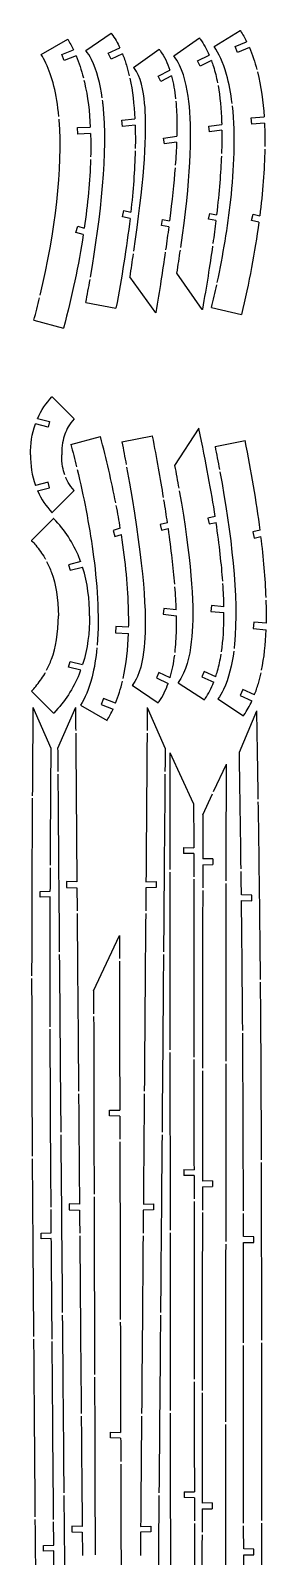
# Model space of a CAD drawing. Header units: millimetres. Extents: x 101 to 198, y 2 to 1220.
# Drawn here: x 104 to 196, y 628 to 1220 of the extents above; entities that cross this region are included whole.
import ezdxf

# ---------------------------------------------------------------- set-up
doc = ezdxf.new("R2010")
doc.units = ezdxf.units.MM
doc.layers.get('0').update_dxf_attribs({"linetype": 'CONTINUOUS'})

msp = doc.modelspace()

# ---------------------------------------------------------------- linework, layer by layer
for p, q in [((108.61, 1210.85), (118.91, 1216.8)), ((125.99, 1212.4), (135.81, 1219.1)), ((160.11, 1210.27), (170.07, 1217.21)), ((175.84, 1213.88), (185.97, 1220.1)), ((183.91, 1213.85), (188.43, 1215.76)), ((116.6, 1210.84), (121.15, 1212.61)), ((117.51, 1208.51), (116.6, 1210.84)), ((122.17, 1210.32), (117.51, 1208.51)), ((134.67, 1211.25), (139.17, 1213.4)), ((135.74, 1208.99), (134.67, 1211.25)), ((140.18, 1211.11), (135.74, 1208.99)), ((144.52, 1205.75), (154.4, 1212.83)), ((169.38, 1208.32), (173.9, 1210.54)), ((174.75, 1208.43), (170.38, 1206.29)), ((184.88, 1211.55), (183.91, 1213.85)), ((189.48, 1213.49), (184.88, 1211.55)), ((154.02, 1202.35), (158.62, 1204.69)), ((159.27, 1202.48), (155.04, 1200.34)), ((170.38, 1206.29), (169.38, 1208.32)), ((155.04, 1200.34), (154.02, 1202.35)), ((139.98, 1185.28), (145.01, 1185.85)), ((140.27, 1182.79), (139.98, 1185.28)), ((190.24, 1186.26), (195.21, 1186.59)), ((190.41, 1183.76), (190.24, 1186.26)), ((122.74, 1182.4), (127.7, 1182.59)), ((122.84, 1179.9), (122.74, 1182.4)), ((127.81, 1180.09), (122.84, 1179.9)), ((145.11, 1183.34), (140.27, 1182.79)), ((156.17, 1178.37), (161.29, 1179.08)), ((173.7, 1183.01), (178.75, 1183.65)), ((173.98, 1180.77), (173.7, 1183.01)), ((178.8, 1181.38), (173.98, 1180.77)), ((195.35, 1184.09), (190.41, 1183.76)), ((156.48, 1176.13), (156.17, 1178.37)), ((161.22, 1176.79), (156.48, 1176.13)), ((140.26, 1147.74), (140.78, 1150.19)), ((140.78, 1150.19), (143.42, 1149.63)), ((122.11, 1141.71), (122.81, 1144.11)), ((122.81, 1144.11), (125.34, 1143.37)), ((143.13, 1147.13), (140.26, 1147.74)), ((155.34, 1144.47), (155.76, 1146.69)), ((158.17, 1143.94), (155.34, 1144.47)), ((155.76, 1146.69), (158.46, 1146.18)), ((173.64, 1146.86), (174.09, 1149.08)), ((176.49, 1146.29), (173.64, 1146.86)), ((174.09, 1149.08), (176.75, 1148.54)), ((190.3, 1146.4), (190.94, 1148.82)), ((193.17, 1145.65), (190.3, 1146.4)), ((190.94, 1148.82), (193.5, 1148.15)), ((124.97, 1140.88), (122.11, 1141.71)), ((171.21, 1111.76), (161.32, 1125.93)), ((153.16, 1110.5), (143.11, 1124.5)), ((125.98, 1114.55), (137.66, 1112.34)), ((174.83, 1112.6), (186.39, 1109.83)), ((105.79, 1107.63), (117.26, 1104.55)), ((112.86, 1077.93), (121.44, 1069.36)), ((111.31, 1066.15), (106.38, 1067.42)), ((107.23, 1069.54), (111.87, 1068.34)), ((111.87, 1068.34), (111.31, 1066.15)), ((120.13, 1059.44), (131.61, 1062.52)), ((139.98, 1060.44), (151.9, 1062.72)), ((169.87, 1065.75), (160.42, 1051.28)), ((176.17, 1058.56), (187.83, 1060.9)), ((111.31, 1044.76), (106.38, 1043.49)), ((107.23, 1041.37), (111.87, 1042.57)), ((111.87, 1042.57), (111.31, 1044.76)), ((112.86, 1032.97), (121.44, 1041.55)), ((176.21, 1031.4), (173.38, 1030.74)), ((173.38, 1030.74), (173.9, 1028.54)), ((113.44, 1030.67), (104.87, 1022.1)), ((139.36, 1026.9), (136.52, 1026.07)), ((136.52, 1026.07), (137.22, 1023.67)), ((157.68, 1028.98), (154.86, 1028.38)), ((154.86, 1028.38), (155.33, 1026.17)), ((155.33, 1026.17), (158, 1026.74)), ((173.9, 1028.54), (176.55, 1029.15)), ((193.69, 1026.17), (190.83, 1025.53)), ((190.83, 1025.53), (191.38, 1023.09)), ((137.22, 1023.67), (139.76, 1024.41)), ((191.38, 1023.09), (194, 1023.68)), ((123.97, 1013.96), (119.27, 1012.75)), ((119.27, 1012.75), (119.84, 1010.56)), ((119.84, 1010.56), (124.71, 1011.82)), ((156.3, 995.74), (156.05, 993.49)), ((161.08, 995.2), (156.3, 995.74)), ((174.78, 996.86), (174.57, 994.61)), ((179.61, 996.4), (174.78, 996.86)), ((156.05, 993.49), (161.15, 992.91)), ((174.57, 994.61), (179.63, 994.13)), ((191.23, 990.49), (190.97, 988)), ((196.08, 989.99), (191.23, 990.49)), ((137.65, 988.73), (137.55, 986.23)), ((137.55, 986.23), (142.52, 986.03)), ((142.59, 988.53), (137.65, 988.73)), ((190.97, 988), (196, 987.48)), ((119.27, 973.01), (119.84, 975.2)), ((123.97, 971.79), (119.27, 973.01)), ((119.84, 975.2), (124.71, 973.94)), ((143.99, 965.93), (154.04, 959.1)), ((154.36, 970.9), (153.39, 968.86)), ((153.39, 968.86), (157.99, 966.67)), ((158.7, 968.84), (154.36, 970.9)), ((161.83, 966.94), (172, 960.31)), ((171.97, 971.24), (171.03, 969.18)), ((171.03, 969.18), (175.62, 967.1)), ((176.4, 969.23), (171.97, 971.24)), ((113.44, 955.09), (104.87, 963.66)), ((132.88, 960.8), (131.97, 958.47)), ((137.53, 958.99), (132.88, 960.8)), ((177.28, 960.71), (187.19, 954.13)), ((187, 964.24), (185.95, 961.97)), ((185.95, 961.97), (190.47, 959.87)), ((191.46, 962.17), (187, 964.24)), ((112.49, 941.43), (105.55, 957.36)), ((121.95, 957.36), (115.02, 941.43)), ((123.9, 958.22), (134.2, 952.28)), ((131.97, 958.47), (136.54, 956.69)), ((149.84, 957.36), (156.77, 941.43)), ((185.6, 939.97), (192.39, 955.96)), ((167.84, 919.98), (158.67, 939.65)), ((175.6, 924.69), (180.55, 935.3)), ((171.38, 915.63), (175.18, 923.79)), ((163.88, 902.95), (167.86, 902.87)), ((163.88, 902.95), (163.89, 900.69)), ((167.86, 900.61), (163.89, 900.69)), ((175.34, 898.6), (171.36, 898.52)), ((171.36, 896.26), (175.34, 896.34)), ((175.34, 898.6), (175.34, 896.34)), ((122.48, 889.59), (118.49, 889.72)), ((118.49, 889.72), (118.51, 887.46)), ((149.31, 889.59), (153.3, 889.72)), ((153.3, 889.72), (153.28, 887.46)), ((108.18, 885.94), (112.17, 886.07)), ((112.16, 883.81), (108.18, 883.68)), ((118.51, 887.46), (122.5, 887.33)), ((153.28, 887.46), (149.29, 887.33)), ((190.38, 884.52), (186.4, 884.62)), ((186.42, 882.35), (190.41, 882.26)), ((128.98, 847.36), (138.99, 868.84)), ((135.17, 798.78), (135.16, 801.05)), ((135.16, 801.05), (139.14, 800.95)), ((139.15, 798.69), (135.17, 798.78)), ((164, 777.92), (167.98, 777.84)), ((164, 777.92), (164.01, 775.66)), ((167.98, 775.58), (164.01, 775.66)), ((175.22, 773.58), (171.24, 773.49)), ((171.24, 771.23), (175.22, 771.31)), ((175.22, 773.58), (175.22, 771.31)), ((123.49, 764.49), (119.5, 764.62)), ((119.5, 764.62), (119.52, 762.36)), ((148.3, 764.49), (152.29, 764.62)), ((152.29, 764.62), (152.27, 762.36)), ((119.52, 762.36), (123.51, 762.23)), ((152.27, 762.36), (148.28, 762.23)), ((108.56, 753.26), (112.55, 753.39)), ((108.58, 751), (108.56, 753.26)), ((112.56, 751.13), (108.58, 751)), ((191.17, 751.85), (187.18, 751.94)), ((187.18, 749.68), (191.17, 749.58)), ((191.17, 749.58), (191.17, 751.85)), ((135.51, 673.74), (135.51, 676)), ((135.51, 676), (139.48, 675.9)), ((139.49, 673.64), (135.51, 673.74)), ((164.14, 652.9), (168.12, 652.81)), ((164.14, 652.9), (164.14, 650.63)), ((168.12, 650.55), (164.14, 650.63)), ((171.1, 646.2), (175.08, 646.28)), ((175.08, 648.55), (171.11, 648.47)), ((175.08, 648.55), (175.08, 646.28)), ((124.55, 639.39), (120.56, 639.52)), ((120.56, 639.52), (120.58, 637.26)), ((120.58, 637.26), (124.57, 637.13)), ((151.21, 637.26), (147.22, 637.13)), ((147.24, 639.39), (151.23, 639.52)), ((151.23, 639.52), (151.21, 637.26)), ((109.52, 632.02), (113.51, 632.15)), ((109.54, 629.76), (109.52, 632.02)), ((113.52, 629.89), (109.54, 629.76)), ((191.26, 630.6), (187.28, 630.7)), ((187.28, 628.43), (191.27, 628.34)), ((191.27, 628.34), (191.26, 630.6))]:
    msp.add_line(p, q)
for points, knots in [([(118.91, 1216.8), (118.91, 1216.79), (118.91, 1216.79), (118.91, 1216.79), (119.73, 1215.43), (120.48, 1214.04), (121.15, 1212.61)], [3.4754273, 3.4754273, 3.4754273, 3.4754273, 3.4765532, 3.4765532, 3.4765532, 3.9509651, 3.9509651, 3.9509651, 3.9509651]), ([(135.81, 1219.1), (135.87, 1219.02), (135.93, 1218.93), (135.99, 1218.85), (137.21, 1217.13), (138.26, 1215.3), (139.17, 1213.4)], [2.479717, 2.479717, 2.479717, 2.479717, 2.510657, 2.510657, 2.510657, 3.1430054, 3.1430054, 3.1430054, 3.1430054]), ([(170.07, 1217.21), (170.08, 1217.2), (170.09, 1217.18), (170.1, 1217.17), (170.19, 1217.04), (170.29, 1216.92), (170.38, 1216.79), (171.77, 1214.87), (172.93, 1212.77), (173.88, 1210.59), (173.89, 1210.57), (173.89, 1210.55), (173.9, 1210.54)], [2.115886, 2.115886, 2.115886, 2.115886, 2.1216962, 2.1216962, 2.1216962, 2.1679627, 2.1679627, 2.1679627, 2.8801975, 2.8801975, 2.8801975, 2.8859252, 2.8859252, 2.8859252, 2.8859252]), ([(185.97, 1220.1), (185.98, 1220.08), (186, 1220.06), (186.01, 1220.04), (186.9, 1218.66), (187.7, 1217.23), (188.43, 1215.76)], [3.1782093, 3.1782093, 3.1782093, 3.1782093, 3.1857526, 3.1857526, 3.1857526, 3.6782261, 3.6782261, 3.6782261, 3.6782261]), ([(115.51, 1186.67), (114.67, 1195.69), (112.87, 1202.31), (110.47, 1207.4), (109.89, 1208.64), (109.27, 1209.79), (108.61, 1210.85)], [8.831626, 8.831626, 8.831626, 8.831626, 12.627195, 12.627195, 12.627195, 13.555915, 13.555915, 13.555915, 13.555915]), ([(132.33, 1194), (131.6, 1199.25), (130.33, 1204.54), (128.16, 1208.86), (127.46, 1210.24), (126.73, 1211.41), (125.99, 1212.4)], [8.361061, 8.361061, 8.361061, 8.361061, 10.363248, 10.363248, 10.363248, 11.00126, 11.00126, 11.00126, 11.00126]), ([(140.18, 1211.11), (140.77, 1209.66), (141.28, 1208.18), (141.74, 1206.69), (142.15, 1205.34), (142.52, 1203.95), (142.85, 1202.52)], [3.393327, 3.393327, 3.393327, 3.393327, 3.8623934, 3.8623934, 3.8623934, 4.286209, 4.286209, 4.286209, 4.286209]), ([(154.4, 1212.83), (154.41, 1212.82), (154.42, 1212.8), (154.43, 1212.79), (154.56, 1212.63), (154.68, 1212.48), (154.79, 1212.32), (156.49, 1210.04), (157.71, 1207.43), (158.6, 1204.74), (158.61, 1204.72), (158.61, 1204.7), (158.62, 1204.69)], [1.4677643, 1.4677643, 1.4677643, 1.4677643, 1.4735174, 1.4735174, 1.4735174, 1.5326557, 1.5326557, 1.5326557, 2.3816388, 2.3816388, 2.3816388, 2.3868044, 2.3868044, 2.3868044, 2.3868044]), ([(162.84, 1135.82), (166.7, 1162.27), (167.28, 1179.2), (166.2, 1190.56), (165.69, 1195.82), (164.64, 1201.94), (162.33, 1206.69), (161.63, 1208.14), (160.89, 1209.29), (160.15, 1210.22), (160.14, 1210.23), (160.13, 1210.25), (160.11, 1210.27)], [2.409289, 2.409289, 2.409289, 2.409289, 12.007064, 12.007064, 12.007064, 16.455418, 16.455418, 16.455418, 17.810186, 17.810186, 17.810186, 17.834355, 17.834355, 17.834355, 17.834355]), ([(174.75, 1208.43), (174.76, 1208.41), (174.76, 1208.39), (174.77, 1208.37), (175.04, 1207.65), (175.29, 1206.91), (175.52, 1206.18), (176.16, 1204.14), (176.69, 1202), (177.13, 1199.76)], [3.1120015, 3.1120015, 3.1120015, 3.1120015, 3.1186408, 3.1186408, 3.1186408, 3.3502685, 3.3502685, 3.3502685, 3.99077, 3.99077, 3.99077, 3.99077]), ([(182.8, 1191.83), (182.32, 1195.79), (181.6, 1199.58), (180.6, 1203.07), (179.24, 1207.81), (177.56, 1211.27), (175.84, 1213.88)], [7.896422, 7.896422, 7.896422, 7.896422, 9.12266, 9.12266, 9.12266, 10.792395, 10.792395, 10.792395, 10.792395]), ([(144.61, 1134.39), (148.36, 1160.23), (149.69, 1177.24), (149.05, 1188.76), (148.84, 1192.52), (148.27, 1198.48), (146.42, 1202.69), (145.96, 1203.73), (145.36, 1204.82), (144.56, 1205.7), (144.55, 1205.71), (144.53, 1205.73), (144.52, 1205.75)], [2.39665, 2.39665, 2.39665, 2.39665, 11.703718, 11.703718, 11.703718, 14.744189, 14.744189, 14.744189, 15.494796, 15.494796, 15.494796, 15.508979, 15.508979, 15.508979, 15.508979]), ([(159.27, 1202.48), (159.28, 1202.46), (159.28, 1202.44), (159.29, 1202.41), (160.01, 1199.69), (160.51, 1196.74), (160.83, 1193.63)], [2.6132491, 2.6132491, 2.6132491, 2.6132491, 2.6204513, 2.6204513, 2.6204513, 3.4403497, 3.4403497, 3.4403497, 3.4403497]), ([(125.24, 1200.82), (125.3, 1200.55), (125.37, 1200.28), (125.43, 1200.01), (126.72, 1194.41), (127.41, 1188.48), (127.7, 1182.59)], [5.201447, 5.201447, 5.201447, 5.201447, 5.284458, 5.284458, 5.284458, 7.011562, 7.011562, 7.011562, 7.011562]), ([(177.31, 1198.78), (178.11, 1194.34), (178.55, 1189.57), (178.72, 1184.58), (178.73, 1184.29), (178.74, 1184), (178.75, 1183.7), (178.75, 1183.68), (178.75, 1183.67), (178.75, 1183.65)], [4.084278, 4.084278, 4.084278, 4.084278, 5.3443, 5.3443, 5.3443, 5.417622, 5.417622, 5.417622, 5.422113, 5.422113, 5.422113, 5.422113]), ([(127.76, 1124.39), (131.83, 1148), (134.63, 1173.09), (132.66, 1191.33), (132.6, 1191.89), (132.53, 1192.45), (132.46, 1193.01)], [0.993512, 0.993512, 0.993512, 0.993512, 8.019767, 8.019767, 8.019767, 8.234803, 8.234803, 8.234803, 8.234803]), ([(160.93, 1192.63), (161.05, 1191.24), (161.15, 1189.81), (161.21, 1188.36), (161.34, 1185.6), (161.37, 1182.55), (161.29, 1179.13), (161.29, 1179.11), (161.29, 1179.09), (161.29, 1179.08)], [3.527423, 3.527423, 3.527423, 3.527423, 3.892401, 3.892401, 3.892401, 4.585021, 4.585021, 4.585021, 4.588463, 4.588463, 4.588463, 4.588463]), ([(177.03, 1122.35), (179.28, 1132.97), (181.1, 1143.79), (182.26, 1154.37), (183.55, 1166.1), (184.21, 1179.2), (182.92, 1190.84)], [1.000022, 1.000022, 1.000022, 1.000022, 4.221751, 4.221751, 4.221751, 7.794397, 7.794397, 7.794397, 7.794397]), ([(108.23, 1117.33), (114.1, 1142.03), (117.1, 1166.71), (115.62, 1185.34), (115.61, 1185.45), (115.6, 1185.56), (115.59, 1185.67)], [1.00682, 1.00682, 1.00682, 1.00682, 8.647569, 8.647569, 8.647569, 8.693249, 8.693249, 8.693249, 8.693249]), ([(127.81, 1180.09), (127.89, 1177.34), (127.9, 1174.61), (127.85, 1171.93), (127.84, 1171.65), (127.84, 1171.37), (127.83, 1171.09)], [7.2560737, 7.2560737, 7.2560737, 7.2560737, 8.0647056, 8.0647056, 8.0647056, 8.1487692, 8.1487692, 8.1487692, 8.1487692]), ([(178.8, 1181.38), (178.8, 1181.35), (178.8, 1181.33), (178.8, 1181.31), (178.83, 1178.6), (178.8, 1175.64), (178.68, 1172.38)], [5.6042946, 5.6042946, 5.6042946, 5.6042946, 5.6095291, 5.6095291, 5.6095291, 6.2425788, 6.2425788, 6.2425788, 6.2425788]), ([(195.35, 1184.09), (195.44, 1182), (195.49, 1179.92), (195.5, 1177.87), (195.5, 1176.95), (195.5, 1176.03), (195.49, 1175.09)], [6.9028182, 6.9028182, 6.9028182, 6.9028182, 7.520633, 7.520633, 7.520633, 7.7972085, 7.7972085, 7.7972085, 7.7972085]), ([(161.22, 1176.79), (161.22, 1176.76), (161.22, 1176.74), (161.22, 1176.71), (161.12, 1173.98), (160.95, 1171.02), (160.71, 1167.8)], [4.7392658, 4.7392658, 4.7392658, 4.7392658, 4.7438502, 4.7438502, 4.7438502, 5.2697267, 5.2697267, 5.2697267, 5.2697267]), ([(178.64, 1171.38), (178.38, 1165.01), (177.8, 1157.53), (176.76, 1148.61), (176.76, 1148.59), (176.76, 1148.57), (176.75, 1148.54)], [6.306646, 6.306646, 6.306646, 6.306646, 7.519879, 7.519879, 7.519879, 7.522815, 7.522815, 7.522815, 7.522815]), ([(160.64, 1166.8), (160.17, 1160.89), (159.47, 1154.11), (158.47, 1146.25), (158.47, 1146.22), (158.46, 1146.2), (158.46, 1146.18)], [5.323527, 5.323527, 5.323527, 5.323527, 6.2730223, 6.2730223, 6.2730223, 6.2755649, 6.2755649, 6.2755649, 6.2755649]), ([(158.17, 1143.94), (158.17, 1143.92), (158.17, 1143.9), (158.16, 1143.88), (157.8, 1141.06), (157.39, 1138.11), (156.95, 1135.02)], [6.3647866, 6.3647866, 6.3647866, 6.3647866, 6.3669927, 6.3669927, 6.3669927, 6.698139, 6.698139, 6.698139, 6.698139]), ([(176.49, 1146.29), (176.48, 1146.27), (176.48, 1146.26), (176.48, 1146.24), (176.14, 1143.42), (175.75, 1140.47), (175.32, 1137.37)], [7.623508, 7.623508, 7.623508, 7.623508, 7.6259382, 7.6259382, 7.6259382, 7.9982038, 7.9982038, 7.9982038, 7.9982038]), ([(143.11, 1124.5), (143.12, 1124.51), (143.12, 1124.52), (143.12, 1124.52), (143.6, 1127.59), (144.04, 1130.55), (144.46, 1133.4)], [1.257788, 1.257788, 1.257788, 1.257788, 1.26047, 1.26047, 1.26047, 2.278361, 2.278361, 2.278361, 2.278361]), ([(156.81, 1134.03), (155.8, 1127), (154.6, 1119.23), (153.18, 1110.64), (153.17, 1110.59), (153.16, 1110.55), (153.16, 1110.5)], [6.7332908, 6.7332908, 6.7332908, 6.7332908, 7.4789225, 7.4789225, 7.4789225, 7.483057, 7.483057, 7.483057, 7.483057]), ([(161.32, 1125.93), (161.32, 1125.94), (161.32, 1125.95), (161.32, 1125.96), (161.82, 1129.03), (162.28, 1131.98), (162.7, 1134.83)], [1.264282, 1.264282, 1.264282, 1.264282, 1.266948, 1.266948, 1.266948, 2.290185, 2.290185, 2.290185, 2.290185]), ([(175.18, 1136.38), (174.14, 1129.07), (172.85, 1120.95), (171.24, 1111.9), (171.23, 1111.85), (171.22, 1111.8), (171.21, 1111.76)], [8.0376361, 8.0376361, 8.0376361, 8.0376361, 8.9067157, 8.9067157, 8.9067157, 8.9112822, 8.9112822, 8.9112822, 8.9112822]), ([(107.23, 1069.54), (107.24, 1069.56), (107.25, 1069.58), (107.26, 1069.6), (108.63, 1072.68), (110.5, 1075.43), (112.82, 1077.89), (112.83, 1077.9), (112.84, 1077.92), (112.86, 1077.93)], [1.453398, 1.453398, 1.453398, 1.453398, 1.460524, 1.460524, 1.460524, 2.473878, 2.473878, 2.473878, 2.480067, 2.480067, 2.480067, 2.480067]), ([(104.47, 1055.45), (104.47, 1059.53), (105.02, 1063.55), (106.37, 1067.37), (106.37, 1067.39), (106.38, 1067.41), (106.38, 1067.42)], [0, 0, 0, 0, 1.220011, 1.220011, 1.220011, 1.225544, 1.225544, 1.225544, 1.225544]), ([(121.44, 1069.36), (121.42, 1069.34), (121.41, 1069.33), (121.4, 1069.31), (120.45, 1068.27), (119.73, 1067.26), (119.15, 1066.28), (118.61, 1065.34), (118.16, 1064.37), (117.8, 1063.35), (117.15, 1061.52), (116.59, 1059.02), (116.59, 1055.45)], [11.002186, 11.002186, 11.002186, 11.002186, 11.012012, 11.012012, 11.012012, 11.738157, 11.738157, 11.738157, 12.430217, 12.430217, 12.430217, 13.674208, 13.674208, 13.674208, 13.674208]), ([(139.98, 1060.44), (139.99, 1060.43), (139.99, 1060.41), (139.99, 1060.39), (140.57, 1057.35), (141.12, 1054.43), (141.63, 1051.6)], [-0.006, -0.006, -0.006, -0.006, 0, 0, 0, 0.9259868, 0.9259868, 0.9259868, 0.9259868]), ([(156.15, 1038.86), (154.96, 1046.12), (153.56, 1054.02), (151.91, 1062.66), (151.91, 1062.68), (151.9, 1062.7), (151.9, 1062.72)], [7.6174752, 7.6174752, 7.6174752, 7.6174752, 8.5918753, 8.5918753, 8.5918753, 8.5940924, 8.5940924, 8.5940924, 8.5940924]), ([(176.21, 1031.4), (176.21, 1031.42), (176.21, 1031.43), (176.2, 1031.45), (174.73, 1041.1), (172.68, 1052.36), (169.9, 1065.61), (169.89, 1065.66), (169.88, 1065.71), (169.87, 1065.75)], [7.623508, 7.623508, 7.623508, 7.623508, 7.625938, 7.625938, 7.625938, 8.906716, 8.906716, 8.906716, 8.911282, 8.911282, 8.911282, 8.911282]), ([(104.47, 1055.45), (104.47, 1051.38), (105.02, 1047.36), (106.37, 1043.54), (106.37, 1043.52), (106.38, 1043.5), (106.38, 1043.49)], [0, 0, 0, 0, 1.220011, 1.220011, 1.220011, 1.225544, 1.225544, 1.225544, 1.225544]), ([(122.59, 1049.75), (125.13, 1039.2), (127.25, 1028.43), (128.7, 1017.89), (130.31, 1006.19), (131.32, 993.12), (130.35, 981.45)], [1.000022, 1.000022, 1.000022, 1.000022, 4.221751, 4.221751, 4.221751, 7.794397, 7.794397, 7.794397, 7.794397]), ([(141.81, 1050.61), (148.03, 1016.2), (149.58, 996.68), (148.9, 984.25), (148.65, 979.89), (148, 973.88), (146.01, 969.34), (145.34, 967.81), (144.65, 966.74), (144.03, 965.98), (144.02, 965.96), (144, 965.95), (143.99, 965.93)], [1.033797, 1.033797, 1.033797, 1.033797, 12.391881, 12.391881, 12.391881, 16.378427, 16.378427, 16.378427, 17.728392, 17.728392, 17.728392, 17.75822, 17.75822, 17.75822, 17.75822]), ([(160.42, 1051.28), (160.42, 1051.27), (160.42, 1051.26), (160.42, 1051.25), (161.02, 1048.2), (161.57, 1045.26), (162.07, 1042.43)], [1.264282, 1.264282, 1.264282, 1.264282, 1.266948, 1.266948, 1.266948, 2.290185, 2.290185, 2.290185, 2.290185]), ([(178.06, 1048.74), (182.4, 1025.18), (185.49, 1000.13), (183.72, 981.86), (183.66, 981.3), (183.6, 980.74), (183.54, 980.18)], [0.993512, 0.993512, 0.993512, 0.993512, 8.019767, 8.019767, 8.019767, 8.234803, 8.234803, 8.234803, 8.234803]), ([(121.44, 1041.55), (121.42, 1041.57), (121.41, 1041.58), (121.4, 1041.59), (120.45, 1042.63), (119.73, 1043.65), (119.15, 1044.63), (118.77, 1045.3), (118.43, 1045.98), (118.14, 1046.69)], [11.002186, 11.002186, 11.002186, 11.002186, 11.012012, 11.012012, 11.012012, 11.738157, 11.738157, 11.738157, 12.231001, 12.231001, 12.231001, 12.231001]), ([(107.23, 1041.37), (107.24, 1041.35), (107.25, 1041.33), (107.26, 1041.3), (108.63, 1038.23), (110.5, 1035.48), (112.82, 1033.02), (112.83, 1033), (112.84, 1032.99), (112.86, 1032.97)], [1.453398, 1.453398, 1.453398, 1.453398, 1.460524, 1.460524, 1.460524, 2.473878, 2.473878, 2.473878, 2.480067, 2.480067, 2.480067, 2.480067]), ([(157.68, 1028.98), (157.68, 1029), (157.67, 1029.02), (157.67, 1029.04), (157.26, 1031.87), (156.8, 1034.81), (156.31, 1037.88)], [7.1554519, 7.1554519, 7.1554519, 7.1554519, 7.1581701, 7.1581701, 7.1581701, 7.573081, 7.573081, 7.573081, 7.573081]), ([(162.25, 1041.44), (166.93, 1015.12), (168.03, 998.22), (167.3, 986.83), (166.96, 981.55), (166.1, 975.41), (163.93, 970.59), (163.28, 969.12), (162.57, 967.95), (161.87, 966.99), (161.86, 966.98), (161.84, 966.96), (161.83, 966.94)], [2.409289, 2.409289, 2.409289, 2.409289, 12.007064, 12.007064, 12.007064, 16.455418, 16.455418, 16.455418, 17.810186, 17.810186, 17.810186, 17.834355, 17.834355, 17.834355, 17.834355]), ([(123.97, 1013.96), (123.97, 1013.99), (123.96, 1014.01), (123.95, 1014.03), (123.77, 1014.51), (123.59, 1014.98), (123.39, 1015.46), (121.08, 1021.15), (117.78, 1026.16), (113.53, 1030.58), (113.51, 1030.6), (113.5, 1030.61), (113.49, 1030.63), (113.47, 1030.64), (113.46, 1030.65), (113.44, 1030.67)], [2.156564, 2.156564, 2.156564, 2.156564, 2.16321, 2.16321, 2.16321, 2.316759, 2.316759, 2.316759, 4.152273, 4.152273, 4.152273, 4.157971, 4.157971, 4.157971, 4.164075, 4.164075, 4.164075, 4.164075]), ([(160.49, 1005.18), (159.98, 1011.5), (159.16, 1018.62), (158.01, 1026.68), (158.01, 1026.7), (158.01, 1026.72), (158, 1026.74)], [5.834615, 5.834615, 5.834615, 5.834615, 7.041511, 7.041511, 7.041511, 7.04469, 7.04469, 7.04469, 7.04469]), ([(179.14, 1006.39), (178.68, 1012.75), (177.87, 1020.21), (176.56, 1029.09), (176.55, 1029.11), (176.55, 1029.13), (176.55, 1029.15)], [6.306646, 6.306646, 6.306646, 6.306646, 7.519879, 7.519879, 7.519879, 7.522815, 7.522815, 7.522815, 7.522815]), ([(104.87, 1022.1), (104.88, 1022.08), (104.9, 1022.07), (104.91, 1022.05), (105.47, 1021.46), (105.99, 1020.88), (106.48, 1020.3), (107.79, 1018.74), (108.96, 1017.1), (109.98, 1015.34), (110.07, 1015.19), (110.15, 1015.05), (110.24, 1014.9)], [11.838558, 11.838558, 11.838558, 11.838558, 11.848898, 11.848898, 11.848898, 12.279976, 12.279976, 12.279976, 13.43615, 13.43615, 13.43615, 13.533319, 13.533319, 13.533319, 13.533319]), ([(142.59, 988.53), (142.63, 990.63), (142.62, 992.71), (142.57, 994.75), (142.37, 1003.81), (141.4, 1013.81), (139.76, 1024.41)], [6.902818, 6.902818, 6.902818, 6.902818, 7.520633, 7.520633, 7.520633, 10.255356, 10.255356, 10.255356, 10.255356]), ([(110.71, 1014.02), (111.45, 1012.62), (112.08, 1011.18), (112.63, 1009.7), (114.28, 1005.18), (115.29, 999.72), (115.29, 992.88)], [13.723541, 13.723541, 13.723541, 13.723541, 14.624431, 14.624431, 14.624431, 17.362127, 17.362127, 17.362127, 17.362127]), ([(127.41, 992.88), (127.41, 999.29), (126.66, 1005.67), (124.73, 1011.76), (124.72, 1011.78), (124.72, 1011.8), (124.71, 1011.82)], [0, 0, 0, 0, 1.92361, 1.92361, 1.92361, 1.929327, 1.929327, 1.929327, 1.929327]), ([(161.08, 995.2), (161.08, 995.22), (161.08, 995.24), (161.08, 995.27), (160.99, 998.05), (160.82, 1001.01), (160.57, 1004.18)], [5.1530061, 5.1530061, 5.1530061, 5.1530061, 5.1581104, 5.1581104, 5.1581104, 5.7707859, 5.7707859, 5.7707859, 5.7707859]), ([(179.61, 996.4), (179.61, 996.42), (179.61, 996.45), (179.61, 996.47), (179.56, 999.18), (179.43, 1002.14), (179.21, 1005.39)], [5.6042946, 5.6042946, 5.6042946, 5.6042946, 5.6095291, 5.6095291, 5.6095291, 6.2425788, 6.2425788, 6.2425788, 6.2425788]), ([(110.71, 971.74), (111.45, 973.13), (112.08, 974.57), (112.63, 976.06), (114.28, 980.57), (115.29, 986.03), (115.29, 992.88)], [13.723541, 13.723541, 13.723541, 13.723541, 14.624431, 14.624431, 14.624431, 17.362127, 17.362127, 17.362127, 17.362127]), ([(127.41, 992.88), (127.41, 986.46), (126.66, 980.08), (124.73, 973.99), (124.72, 973.97), (124.72, 973.95), (124.71, 973.94)], [0, 0, 0, 0, 1.92361, 1.92361, 1.92361, 1.929327, 1.929327, 1.929327, 1.929327]), ([(160.6, 978.64), (160.91, 981.45), (161.09, 984.38), (161.15, 987.41), (161.18, 989.14), (161.18, 990.95), (161.15, 992.86), (161.15, 992.88), (161.15, 992.9), (161.15, 992.91)], [3.779445, 3.779445, 3.779445, 3.779445, 4.541269, 4.541269, 4.541269, 4.978077, 4.978077, 4.978077, 4.98209, 4.98209, 4.98209, 4.98209]), ([(178.67, 978.96), (179.33, 983.42), (179.61, 988.21), (179.63, 993.19), (179.63, 993.48), (179.63, 993.78), (179.63, 994.07), (179.63, 994.09), (179.63, 994.11), (179.63, 994.13)], [4.084278, 4.084278, 4.084278, 4.084278, 5.3443, 5.3443, 5.3443, 5.417622, 5.417622, 5.417622, 5.422113, 5.422113, 5.422113, 5.422113]), ([(130.26, 980.45), (129.89, 976.48), (129.28, 972.67), (128.37, 969.16), (127.13, 964.38), (125.56, 960.88), (123.9, 958.22)], [7.896422, 7.896422, 7.896422, 7.896422, 9.12266, 9.12266, 9.12266, 10.792395, 10.792395, 10.792395, 10.792395]), ([(158.7, 968.84), (158.7, 968.86), (158.71, 968.88), (158.72, 968.9), (159.52, 971.62), (160.09, 974.56), (160.48, 977.65)], [2.8344652, 2.8344652, 2.8344652, 2.8344652, 2.8414875, 2.8414875, 2.8414875, 3.6891972, 3.6891972, 3.6891972, 3.6891972]), ([(176.4, 969.23), (176.41, 969.25), (176.42, 969.27), (176.42, 969.29), (176.67, 970.03), (176.9, 970.77), (177.11, 971.51), (177.68, 973.57), (178.15, 975.73), (178.51, 977.97)], [3.1120015, 3.1120015, 3.1120015, 3.1120015, 3.1186408, 3.1186408, 3.1186408, 3.3502685, 3.3502685, 3.3502685, 3.99077, 3.99077, 3.99077, 3.99077]), ([(183.42, 979.18), (182.75, 973.93), (181.54, 968.63), (179.41, 964.28), (178.74, 962.9), (178.02, 961.72), (177.28, 960.71)], [8.361061, 8.361061, 8.361061, 8.361061, 10.363248, 10.363248, 10.363248, 11.00126, 11.00126, 11.00126, 11.00126]), ([(123.97, 971.79), (123.97, 971.77), (123.96, 971.75), (123.95, 971.73), (123.77, 971.25), (123.59, 970.77), (123.39, 970.29), (121.08, 964.61), (117.78, 959.6), (113.53, 955.17), (113.51, 955.16), (113.5, 955.14), (113.49, 955.13), (113.47, 955.12), (113.46, 955.1), (113.44, 955.09)], [2.156564, 2.156564, 2.156564, 2.156564, 2.16321, 2.16321, 2.16321, 2.316759, 2.316759, 2.316759, 4.152273, 4.152273, 4.152273, 4.157971, 4.157971, 4.157971, 4.164075, 4.164075, 4.164075, 4.164075]), ([(104.87, 963.66), (104.88, 963.67), (104.9, 963.69), (104.91, 963.7), (105.47, 964.29), (105.99, 964.88), (106.48, 965.46), (107.79, 967.01), (108.96, 968.66), (109.98, 970.41), (110.07, 970.56), (110.15, 970.71), (110.24, 970.86)], [11.838558, 11.838558, 11.838558, 11.838558, 11.848898, 11.848898, 11.848898, 12.279976, 12.279976, 12.279976, 13.43615, 13.43615, 13.43615, 13.533319, 13.533319, 13.533319, 13.533319]), ([(154.04, 959.1), (154.05, 959.12), (154.06, 959.13), (154.07, 959.15), (154.18, 959.29), (154.28, 959.44), (154.39, 959.59), (155.91, 961.74), (157.07, 964.14), (157.97, 966.62), (157.98, 966.64), (157.98, 966.65), (157.99, 966.67)], [1.7523713, 1.7523713, 1.7523713, 1.7523713, 1.7581536, 1.7581536, 1.7581536, 1.8125359, 1.8125359, 1.8125359, 2.6014998, 2.6014998, 2.6014998, 2.6069271, 2.6069271, 2.6069271, 2.6069271]), ([(172, 960.31), (172.01, 960.33), (172.02, 960.34), (172.03, 960.36), (172.12, 960.48), (172.2, 960.61), (172.29, 960.74), (173.63, 962.71), (174.71, 964.84), (175.6, 967.05), (175.61, 967.07), (175.61, 967.08), (175.62, 967.1)], [2.115886, 2.115886, 2.115886, 2.115886, 2.1216962, 2.1216962, 2.1216962, 2.1679627, 2.1679627, 2.1679627, 2.8801975, 2.8801975, 2.8801975, 2.8859252, 2.8859252, 2.8859252, 2.8859252]), ([(191.46, 962.17), (192.03, 963.62), (192.53, 965.11), (192.97, 966.61), (193.37, 967.96), (193.72, 969.35), (194.03, 970.78)], [3.393327, 3.393327, 3.393327, 3.393327, 3.8623934, 3.8623934, 3.8623934, 4.286209, 4.286209, 4.286209, 4.286209]), ([(187.19, 954.13), (187.24, 954.21), (187.3, 954.3), (187.36, 954.38), (188.56, 956.11), (189.59, 957.96), (190.47, 959.87)], [2.479717, 2.479717, 2.479717, 2.479717, 2.510657, 2.510657, 2.510657, 3.1430054, 3.1430054, 3.1430054, 3.1430054]), ([(105.3, 923.08), (105.34, 930.26), (105.4, 937.44), (105.45, 944.62), (105.49, 948.77), (105.52, 952.93), (105.55, 957.07), (105.55, 957.17), (105.55, 957.26), (105.55, 957.36)], [294.891164, 294.891164, 294.891164, 294.891164, 305.120354, 305.120354, 305.120354, 311.03812, 311.03812, 311.03812, 311.172425, 311.172425, 311.172425, 311.172425]), ([(121.95, 957.36), (121.95, 957.26), (121.95, 957.17), (121.95, 957.07), (121.98, 954.25), (122, 951.35), (122.02, 948.36)], [-492.077745, -492.077745, -492.077745, -492.077745, -491.902183, -491.902183, -491.902183, -486.639932, -486.639932, -486.639932, -486.639932]), ([(134.2, 952.28), (134.21, 952.3), (134.22, 952.32), (134.24, 952.34), (135.09, 953.75), (135.85, 955.2), (136.54, 956.69)], [3.1782093, 3.1782093, 3.1782093, 3.1782093, 3.1857526, 3.1857526, 3.1857526, 3.6782261, 3.6782261, 3.6782261, 3.6782261]), ([(149.84, 957.36), (149.84, 957.26), (149.84, 957.17), (149.84, 957.07), (149.82, 954.25), (149.79, 951.35), (149.77, 948.36)], [-492.077745, -492.077745, -492.077745, -492.077745, -491.902183, -491.902183, -491.902183, -486.639932, -486.639932, -486.639932, -486.639932]), ([(192.95, 921.68), (192.84, 928.86), (192.72, 936.04), (192.6, 943.22), (192.53, 947.38), (192.46, 951.53), (192.39, 955.68), (192.39, 955.77), (192.39, 955.87), (192.39, 955.96)], [294.891164, 294.891164, 294.891164, 294.891164, 305.120354, 305.120354, 305.120354, 311.03812, 311.03812, 311.03812, 311.172425, 311.172425, 311.172425, 311.172425]), ([(122.03, 947.36), (122.03, 946.74), (122.04, 946.12), (122.04, 945.49), (122.19, 926.83), (122.33, 908.22), (122.48, 889.65), (122.48, 889.63), (122.48, 889.61), (122.48, 889.59)], [-486.055501, -486.055501, -486.055501, -486.055501, -484.975574, -484.975574, -484.975574, -452.786327, -452.786327, -452.786327, -452.750231, -452.750231, -452.750231, -452.750231]), ([(149.76, 947.36), (149.76, 946.74), (149.75, 946.12), (149.75, 945.49), (149.6, 926.83), (149.46, 908.22), (149.31, 889.65), (149.31, 889.63), (149.31, 889.61), (149.31, 889.59)], [-486.055501, -486.055501, -486.055501, -486.055501, -484.975574, -484.975574, -484.975574, -452.786327, -452.786327, -452.786327, -452.750231, -452.750231, -452.750231, -452.750231]), ([(112.21, 896.07), (112.27, 910.85), (112.36, 924.86), (112.49, 941.42), (112.49, 941.42), (112.49, 941.43), (112.49, 941.43)], [-522.746822, -522.746822, -522.746822, -522.746822, -491.902183, -491.902183, -491.902183, -491.894281, -491.894281, -491.894281, -491.894281]), ([(115.02, 941.43), (115.02, 941.43), (115.02, 941.42), (115.02, 941.42), (115.04, 938.42), (115.07, 935.43), (115.09, 932.43)], [311.032064, 311.032064, 311.032064, 311.032064, 311.03812, 311.03812, 311.03812, 315.311811, 315.311811, 315.311811, 315.311811]), ([(156.77, 941.43), (156.77, 941.43), (156.77, 941.42), (156.77, 941.42), (156.75, 938.42), (156.72, 935.43), (156.7, 932.43)], [311.032064, 311.032064, 311.032064, 311.032064, 311.03812, 311.03812, 311.03812, 315.311811, 315.311811, 315.311811, 315.311811]), ([(158.7, 894.39), (158.69, 909.54), (158.68, 924.54), (158.67, 939.38), (158.67, 939.47), (158.67, 939.56), (158.67, 939.65)], [51.954378, 51.954378, 51.954378, 51.954378, 56.015382, 56.015382, 56.015382, 56.040117, 56.040117, 56.040117, 56.040117]), ([(186.27, 894.62), (186.08, 909.4), (185.86, 923.4), (185.6, 939.96), (185.6, 939.97), (185.6, 939.97), (185.6, 939.97)], [-522.746822, -522.746822, -522.746822, -522.746822, -491.902183, -491.902183, -491.902183, -491.894281, -491.894281, -491.894281, -491.894281]), ([(180.52, 890.04), (180.53, 905.19), (180.54, 920.19), (180.55, 935.03), (180.55, 935.12), (180.55, 935.21), (180.55, 935.3)], [51.954378, 51.954378, 51.954378, 51.954378, 56.015382, 56.015382, 56.015382, 56.040117, 56.040117, 56.040117, 56.040117]), ([(105.05, 853.08), (105.05, 863.86), (105.07, 874.64), (105.11, 885.42), (105.14, 897.64), (105.21, 909.86), (105.29, 922.08)], [261.653514, 261.653514, 261.653514, 261.653514, 277.01271, 277.01271, 277.01271, 294.41634, 294.41634, 294.41634, 294.41634]), ([(167.84, 919.98), (167.84, 919.97), (167.84, 919.97), (167.84, 919.96), (167.85, 914.33), (167.85, 908.65), (167.86, 902.93), (167.86, 902.91), (167.86, 902.89), (167.86, 902.87)], [-12.8115168, -12.8115168, -12.8115168, -12.8115168, -12.8112114, -12.8112114, -12.8112114, -12.422388, -12.422388, -12.422388, -12.4209988, -12.4209988, -12.4209988, -12.4209988]), ([(193.8, 851.69), (193.71, 862.47), (193.59, 873.25), (193.47, 884.03), (193.32, 896.25), (193.15, 908.47), (192.96, 920.68)], [261.653514, 261.653514, 261.653514, 261.653514, 277.01271, 277.01271, 277.01271, 294.41634, 294.41634, 294.41634, 294.41634]), ([(171.38, 915.63), (171.38, 915.62), (171.38, 915.62), (171.38, 915.62), (171.37, 909.98), (171.37, 904.3), (171.36, 898.59), (171.36, 898.56), (171.36, 898.54), (171.36, 898.52)], [-12.8115168, -12.8115168, -12.8115168, -12.8115168, -12.8112114, -12.8112114, -12.8112114, -12.422388, -12.422388, -12.422388, -12.4209988, -12.4209988, -12.4209988, -12.4209988]), ([(167.86, 900.61), (167.86, 900.59), (167.86, 900.57), (167.86, 900.55), (167.86, 897.58), (167.87, 894.6), (167.87, 891.61)], [-12.369778, -12.369778, -12.369778, -12.369778, -12.3684489, -12.3684489, -12.3684489, -12.1668735, -12.1668735, -12.1668735, -12.1668735]), ([(112.17, 886.07), (112.17, 886.09), (112.17, 886.11), (112.17, 886.13), (112.18, 889.16), (112.19, 892.13), (112.2, 895.07)], [-529.596803, -529.596803, -529.596803, -529.596803, -529.557858, -529.557858, -529.557858, -523.441507, -523.441507, -523.441507, -523.441507]), ([(171.36, 896.26), (171.36, 896.24), (171.36, 896.22), (171.36, 896.2), (171.36, 893.23), (171.36, 890.25), (171.35, 887.26)], [-12.369778, -12.369778, -12.369778, -12.369778, -12.3684489, -12.3684489, -12.3684489, -12.1668735, -12.1668735, -12.1668735, -12.1668735]), ([(186.4, 884.62), (186.4, 884.64), (186.39, 884.66), (186.39, 884.68), (186.36, 887.71), (186.32, 890.68), (186.28, 893.62)], [-529.596803, -529.596803, -529.596803, -529.596803, -529.557858, -529.557858, -529.557858, -523.441507, -523.441507, -523.441507, -523.441507]), ([(112.13, 833.39), (112.12, 841.62), (112.11, 850.26), (112.12, 859.71), (112.13, 868.37), (112.14, 876.25), (112.16, 883.74), (112.16, 883.77), (112.16, 883.79), (112.16, 883.81)], [-562.409393, -562.409393, -562.409393, -562.409393, -546.10273, -546.10273, -546.10273, -531.151931, -531.151931, -531.151931, -531.11058, -531.11058, -531.11058, -531.11058]), ([(122.5, 887.33), (122.5, 887.31), (122.5, 887.29), (122.5, 887.27), (122.52, 884.29), (122.55, 881.31), (122.57, 878.33)], [-451.44231, -451.44231, -451.44231, -451.44231, -451.408999, -451.408999, -451.408999, -446.238506, -446.238506, -446.238506, -446.238506]), ([(149.29, 887.33), (149.29, 887.31), (149.29, 887.29), (149.29, 887.27), (149.27, 884.29), (149.24, 881.31), (149.22, 878.33)], [-451.44231, -451.44231, -451.44231, -451.44231, -451.408999, -451.408999, -451.408999, -446.238506, -446.238506, -446.238506, -446.238506]), ([(186.9, 831.94), (186.84, 840.17), (186.76, 848.81), (186.67, 858.26), (186.59, 866.92), (186.51, 874.8), (186.42, 882.29), (186.42, 882.31), (186.42, 882.33), (186.42, 882.35)], [-562.409393, -562.409393, -562.409393, -562.409393, -546.10273, -546.10273, -546.10273, -531.151931, -531.151931, -531.151931, -531.11058, -531.11058, -531.11058, -531.11058]), ([(138.99, 868.84), (138.99, 868.75), (138.99, 868.66), (138.99, 868.57), (139, 865.69), (139, 862.78), (139.01, 859.84)], [-46.9138581, -46.9138581, -46.9138581, -46.9138581, -46.8993045, -46.8993045, -46.8993045, -46.4318954, -46.4318954, -46.4318954, -46.4318954]), ([(139.01, 858.84), (139.05, 840.37), (139.09, 820.94), (139.14, 801.01), (139.14, 800.99), (139.14, 800.97), (139.14, 800.95)], [-46.378868, -46.378868, -46.378868, -46.378868, -43.443036, -43.443036, -43.443036, -43.440009, -43.440009, -43.440009, -43.440009]), ([(128.98, 847.36), (128.98, 847.36), (128.98, 847.35), (128.98, 847.35), (128.98, 844.37), (128.99, 841.38), (128.99, 838.36)], [-45.7778106, -45.7778106, -45.7778106, -45.7778106, -45.7771166, -45.7771166, -45.7771166, -45.3137835, -45.3137835, -45.3137835, -45.3137835]), ([(167.94, 820.61), (167.95, 806.51), (167.96, 792.26), (167.98, 777.91), (167.98, 777.89), (167.98, 777.86), (167.98, 777.84)], [-10.6091084, -10.6091084, -10.6091084, -10.6091084, -9.6999923, -9.6999923, -9.6999923, -9.6986988, -9.6986988, -9.6986988, -9.6986988]), ([(171.29, 816.26), (171.27, 802.16), (171.26, 787.92), (171.24, 773.56), (171.24, 773.54), (171.24, 773.52), (171.24, 773.49)], [-10.6091084, -10.6091084, -10.6091084, -10.6091084, -9.6999923, -9.6999923, -9.6999923, -9.6986988, -9.6986988, -9.6986988, -9.6986988]), ([(123.14, 807.33), (123.26, 793.05), (123.37, 778.79), (123.49, 764.55), (123.49, 764.53), (123.49, 764.51), (123.49, 764.49)], [-405.055636, -405.055636, -405.055636, -405.055636, -380.139383, -380.139383, -380.139383, -380.102936, -380.102936, -380.102936, -380.102936]), ([(148.65, 807.33), (148.53, 793.05), (148.42, 778.79), (148.3, 764.55), (148.3, 764.53), (148.3, 764.51), (148.3, 764.49)], [-405.055636, -405.055636, -405.055636, -405.055636, -380.139383, -380.139383, -380.139383, -380.102936, -380.102936, -380.102936, -380.102936]), ([(139.15, 798.69), (139.15, 798.67), (139.15, 798.65), (139.15, 798.63), (139.15, 795.66), (139.16, 792.68), (139.17, 789.69)], [-43.3290423, -43.3290423, -43.3290423, -43.3290423, -43.3261801, -43.3261801, -43.3261801, -42.8894492, -42.8894492, -42.8894492, -42.8894492]), ([(105.78, 713.08), (105.66, 728.05), (105.55, 743.02), (105.43, 757.99), (105.37, 766.02), (105.31, 774.05), (105.26, 782.08)], [195.177087, 195.177087, 195.177087, 195.177087, 216.503441, 216.503441, 216.503441, 227.941204, 227.941204, 227.941204, 227.941204]), ([(194.29, 711.69), (194.28, 726.66), (194.27, 741.63), (194.25, 756.6), (194.25, 764.63), (194.23, 772.66), (194.21, 780.69)], [195.177087, 195.177087, 195.177087, 195.177087, 216.503441, 216.503441, 216.503441, 227.941204, 227.941204, 227.941204, 227.941204]), ([(167.98, 775.58), (167.98, 775.56), (167.98, 775.54), (167.98, 775.52), (167.98, 772.55), (167.99, 769.57), (167.99, 766.58)], [-9.6509853, -9.6509853, -9.6509853, -9.6509853, -9.6497467, -9.6497467, -9.6497467, -9.4614965, -9.4614965, -9.4614965, -9.4614965]), ([(171.24, 771.23), (171.24, 771.21), (171.24, 771.19), (171.24, 771.17), (171.24, 768.2), (171.23, 765.22), (171.23, 762.23)], [-9.6509853, -9.6509853, -9.6509853, -9.6509853, -9.6497467, -9.6497467, -9.6497467, -9.4614965, -9.4614965, -9.4614965, -9.4614965]), ([(112.55, 753.39), (112.54, 753.41), (112.54, 753.43), (112.54, 753.45), (112.52, 756.51), (112.5, 759.49), (112.48, 762.39)], [-615.24059, -615.24059, -615.24059, -615.24059, -615.207416, -615.207416, -615.207416, -610.0018, -610.0018, -610.0018, -610.0018]), ([(123.51, 762.23), (123.51, 762.21), (123.51, 762.19), (123.51, 762.17), (123.54, 759.19), (123.56, 756.21), (123.59, 753.23)], [-378.782793, -378.782793, -378.782793, -378.782793, -378.749185, -378.749185, -378.749185, -373.531044, -373.531044, -373.531044, -373.531044]), ([(148.28, 762.23), (148.28, 762.21), (148.28, 762.19), (148.28, 762.17), (148.25, 759.19), (148.23, 756.21), (148.2, 753.23)], [-378.782793, -378.782793, -378.782793, -378.782793, -378.749185, -378.749185, -378.749185, -373.531044, -373.531044, -373.531044, -373.531044]), ([(187.18, 751.94), (187.18, 751.96), (187.18, 751.98), (187.18, 752), (187.18, 755.06), (187.17, 758.04), (187.17, 760.94)], [-615.24059, -615.24059, -615.24059, -615.24059, -615.207416, -615.207416, -615.207416, -610.0018, -610.0018, -610.0018, -610.0018]), ([(112.87, 712.15), (112.83, 717.35), (112.79, 722.55), (112.75, 727.75), (112.68, 736.11), (112.62, 743.83), (112.56, 751.07), (112.56, 751.09), (112.56, 751.11), (112.56, 751.13)], [-636.2187, -636.2187, -636.2187, -636.2187, -628.675951, -628.675951, -628.675951, -616.547484, -616.547484, -616.547484, -616.513136, -616.513136, -616.513136, -616.513136]), ([(187.21, 710.7), (187.21, 715.9), (187.21, 721.1), (187.2, 726.3), (187.19, 734.66), (187.19, 742.38), (187.18, 749.62), (187.18, 749.64), (187.18, 749.66), (187.18, 749.68)], [-636.2187, -636.2187, -636.2187, -636.2187, -628.675951, -628.675951, -628.675951, -616.547484, -616.547484, -616.547484, -616.513136, -616.513136, -616.513136, -616.513136]), ([(139.36, 718.69), (139.4, 704.33), (139.44, 690.03), (139.48, 675.96), (139.48, 675.94), (139.48, 675.92), (139.48, 675.9)], [-39.478014, -39.478014, -39.478014, -39.478014, -37.41414, -37.41414, -37.41414, -37.411125, -37.411125, -37.411125, -37.411125]), ([(106.34, 643.08), (106.22, 657.5), (106.11, 671.95), (105.99, 686.45), (105.93, 694.99), (105.86, 703.54), (105.79, 712.08)], [161.875713, 161.875713, 161.875713, 161.875713, 182.531441, 182.531441, 182.531441, 194.702229, 194.702229, 194.702229, 194.702229]), ([(113.43, 642.15), (113.31, 656.71), (113.19, 671.3), (113.08, 685.94), (113.01, 694.34), (112.94, 702.74), (112.88, 711.15)], [-670.12732, -670.12732, -670.12732, -670.12732, -648.892574, -648.892574, -648.892574, -636.702233, -636.702233, -636.702233, -636.702233]), ([(187.27, 640.7), (187.26, 655.25), (187.25, 669.85), (187.24, 684.49), (187.23, 692.89), (187.22, 701.29), (187.22, 709.7)], [-670.12732, -670.12732, -670.12732, -670.12732, -648.892574, -648.892574, -648.892574, -636.702233, -636.702233, -636.702233, -636.702233]), ([(194.35, 641.69), (194.34, 656.11), (194.33, 670.56), (194.31, 685.06), (194.31, 693.6), (194.3, 702.15), (194.29, 710.69)], [161.875713, 161.875713, 161.875713, 161.875713, 182.531441, 182.531441, 182.531441, 194.702229, 194.702229, 194.702229, 194.702229]), ([(168.07, 695.58), (168.08, 681.38), (168.1, 667.13), (168.12, 652.88), (168.12, 652.86), (168.12, 652.84), (168.12, 652.81)], [-7.9826899, -7.9826899, -7.9826899, -7.9826899, -7.1012883, -7.1012883, -7.1012883, -7.1000249, -7.1000249, -7.1000249, -7.1000249]), ([(171.16, 691.23), (171.14, 677.03), (171.12, 662.78), (171.11, 648.53), (171.11, 648.51), (171.11, 648.49), (171.11, 648.47)], [-7.9826899, -7.9826899, -7.9826899, -7.9826899, -7.1012883, -7.1012883, -7.1012883, -7.1000249, -7.1000249, -7.1000249, -7.1000249]), ([(124.18, 682.23), (124.3, 667.96), (124.43, 653.7), (124.55, 639.45), (124.55, 639.43), (124.55, 639.41), (124.55, 639.39)], [-332.003138, -332.003138, -332.003138, -332.003138, -306.90725, -306.90725, -306.90725, -306.870546, -306.870546, -306.870546, -306.870546]), ([(147.61, 682.23), (147.49, 667.96), (147.37, 653.7), (147.24, 639.45), (147.24, 639.43), (147.24, 639.41), (147.24, 639.39)], [-332.003138, -332.003138, -332.003138, -332.003138, -306.90725, -306.90725, -306.90725, -306.870546, -306.870546, -306.870546, -306.870546]), ([(139.49, 673.64), (139.49, 673.62), (139.49, 673.6), (139.49, 673.58), (139.5, 670.59), (139.51, 667.61), (139.52, 664.64)], [-37.3004105, -37.3004105, -37.3004105, -37.3004105, -37.2975512, -37.2975512, -37.2975512, -36.8578771, -36.8578771, -36.8578771, -36.8578771]), ([(168.12, 650.55), (168.12, 650.53), (168.12, 650.51), (168.12, 650.49), (168.12, 647.51), (168.13, 644.53), (168.13, 641.55)], [-7.053409, -7.053409, -7.053409, -7.053409, -7.0521986, -7.0521986, -7.0521986, -6.8679337, -6.8679337, -6.8679337, -6.8679337]), ([(171.1, 646.2), (171.1, 646.18), (171.1, 646.16), (171.1, 646.14), (171.1, 643.16), (171.1, 640.18), (171.09, 637.2)], [-7.053409, -7.053409, -7.053409, -7.053409, -7.0521986, -7.0521986, -7.0521986, -6.8679337, -6.8679337, -6.8679337, -6.8679337]), ([(113.51, 632.15), (113.51, 632.17), (113.51, 632.19), (113.51, 632.21), (113.48, 635.19), (113.46, 638.17), (113.43, 641.15)], [-674.992457, -674.992457, -674.992457, -674.992457, -674.963954, -674.963954, -674.963954, -670.613599, -670.613599, -670.613599, -670.613599]), ([(124.57, 637.13), (124.57, 637.11), (124.57, 637.09), (124.57, 637.07), (124.59, 634.09), (124.62, 631.11), (124.65, 628.13)], [-305.541564, -305.541564, -305.541564, -305.541564, -305.507744, -305.507744, -305.507744, -300.255365, -300.255365, -300.255365, -300.255365]), ([(147.22, 637.13), (147.22, 637.11), (147.22, 637.09), (147.22, 637.07), (147.2, 634.09), (147.17, 631.11), (147.15, 628.13)], [-305.541564, -305.541564, -305.541564, -305.541564, -305.507744, -305.507744, -305.507744, -300.255365, -300.255365, -300.255365, -300.255365]), ([(187.28, 630.7), (187.28, 630.72), (187.28, 630.74), (187.28, 630.76), (187.27, 633.73), (187.27, 636.71), (187.27, 639.7)], [-674.992457, -674.992457, -674.992457, -674.992457, -674.963954, -674.963954, -674.963954, -670.613599, -670.613599, -670.613599, -670.613599]), ([(113.84, 590.91), (113.73, 603.86), (113.63, 616.83), (113.52, 629.83), (113.52, 629.85), (113.52, 629.87), (113.52, 629.89)], [-695.105529, -695.105529, -695.105529, -695.105529, -676.123565, -676.123565, -676.123565, -676.093632, -676.093632, -676.093632, -676.093632]), ([(187.31, 589.45), (187.3, 602.41), (187.29, 615.38), (187.28, 628.37), (187.28, 628.39), (187.28, 628.41), (187.28, 628.43)], [-695.105529, -695.105529, -695.105529, -695.105529, -676.123565, -676.123565, -676.123565, -676.093632, -676.093632, -676.093632, -676.093632])]:
    msp.add_open_spline(points, degree=3, knots=knots)
for points in [[(122.17, 1210.32), (123.33, 1207.56), (124.26, 1204.69), (125, 1201.79)], [(189.48, 1213.49), (190.68, 1210.74), (191.63, 1207.88), (192.4, 1204.98)], [(192.65, 1204.01), (194.05, 1198.42), (194.83, 1192.47), (195.21, 1186.59)], [(143.07, 1201.55), (144.11, 1196.68), (144.72, 1191.41), (145.01, 1185.85)], [(145.11, 1183.34), (145.21, 1180.45), (145.22, 1177.44), (145.16, 1174.35)], [(145.14, 1173.35), (144.95, 1165.89), (144.34, 1157.92), (143.42, 1149.63)], [(195.47, 1174.09), (195.34, 1166.05), (194.66, 1157.33), (193.5, 1148.15)], [(127.8, 1170.09), (127.55, 1161.81), (126.71, 1152.81), (125.34, 1143.37)], [(143.13, 1147.13), (141.79, 1135.91), (139.9, 1124.15), (137.66, 1112.34)], [(193.17, 1145.65), (191.62, 1134.25), (189.34, 1122.17), (186.39, 1109.83)], [(124.97, 1140.88), (123.17, 1129.21), (120.58, 1116.93), (117.26, 1104.55)], [(125.98, 1114.55), (126.53, 1117.47), (127.07, 1120.43), (127.59, 1123.41)], [(174.83, 1112.6), (175.52, 1115.5), (176.19, 1118.43), (176.82, 1121.37)], [(105.79, 1107.63), (106.56, 1110.53), (107.3, 1113.44), (108, 1116.35)], [(137.6, 1036.74), (135.97, 1045.11), (133.96, 1053.75), (131.61, 1062.52)], [(193.69, 1026.17), (192.23, 1037.38), (190.2, 1049.12), (187.83, 1060.9)], [(117.78, 1047.62), (117.14, 1049.45), (116.59, 1051.93), (116.59, 1055.45)], [(120.13, 1059.44), (120.9, 1056.56), (121.65, 1053.65), (122.36, 1050.72)], [(176.17, 1058.56), (176.76, 1055.65), (177.33, 1052.7), (177.88, 1049.72)], [(139.36, 1026.9), (138.89, 1029.81), (138.36, 1032.77), (137.79, 1035.76)], [(195.99, 999.99), (195.72, 1007.43), (195.03, 1015.4), (194, 1023.68)], [(196.08, 989.99), (196.14, 992.89), (196.12, 995.89), (196.02, 998.99)], [(140.44, 968.54), (141.69, 974.17), (142.31, 980.14), (142.52, 986.03)], [(194.24, 971.76), (195.23, 976.64), (195.78, 981.92), (196, 987.48)], [(137.53, 958.99), (138.65, 961.77), (139.53, 964.65), (140.22, 967.57)], [(115.1, 931.43), (115.28, 908.37), (115.47, 885.37), (115.65, 862.43)], [(156.69, 931.43), (156.51, 908.37), (156.32, 885.37), (156.14, 862.43)], [(158.76, 824.39), (158.74, 847.63), (158.72, 870.66), (158.7, 893.39)], [(167.87, 890.61), (167.89, 868.13), (167.91, 845.08), (167.94, 821.61)], [(180.46, 820.04), (180.48, 843.28), (180.5, 866.32), (180.52, 889.04)], [(108.18, 883.68), (108.18, 884.44), (108.18, 885.19), (108.18, 885.94)], [(171.35, 886.26), (171.33, 863.78), (171.31, 840.73), (171.29, 817.26)], [(190.41, 882.26), (190.4, 883.02), (190.39, 883.77), (190.38, 884.52)], [(122.58, 877.33), (122.76, 854.27), (122.95, 831.27), (123.13, 808.33)], [(149.21, 877.33), (149.03, 854.27), (148.84, 831.27), (148.66, 808.33)], [(115.66, 861.43), (115.85, 838.38), (116.04, 815.38), (116.23, 792.44)], [(156.13, 861.43), (155.94, 838.38), (155.75, 815.38), (155.56, 792.44)], [(105.26, 783.08), (105.12, 806.08), (105.05, 829.08), (105.05, 852.08)], [(194.21, 781.69), (194.14, 804.69), (194.01, 827.69), (193.81, 850.69)], [(129, 837.36), (129.04, 815.17), (129.1, 791.93), (129.16, 768.36)], [(112.47, 763.39), (112.28, 789.08), (112.17, 809.12), (112.13, 832.39)], [(187.17, 761.94), (187.13, 787.63), (187.07, 807.67), (186.9, 830.94)], [(158.81, 754.39), (158.8, 777.52), (158.78, 800.55), (158.76, 823.39)], [(180.41, 750.04), (180.43, 773.17), (180.45, 796.2), (180.46, 819.04)], [(116.24, 791.44), (116.43, 768.39), (116.62, 745.39), (116.82, 722.44)], [(139.17, 788.69), (139.23, 765.98), (139.29, 742.75), (139.36, 719.69)], [(155.55, 791.44), (155.36, 768.39), (155.17, 745.39), (154.97, 722.44)], [(129.16, 767.36), (129.22, 744.44), (129.29, 721.22), (129.36, 698.36)], [(167.99, 765.58), (168.01, 742.79), (168.04, 719.74), (168.07, 696.58)], [(171.23, 761.23), (171.21, 738.44), (171.18, 715.39), (171.16, 692.23)], [(158.87, 684.39), (158.85, 707.42), (158.83, 730.45), (158.82, 753.39)], [(123.59, 752.23), (123.79, 729.18), (123.98, 706.19), (124.17, 683.23)], [(148.2, 752.23), (148.01, 729.18), (147.81, 706.19), (147.62, 683.23)], [(180.35, 680.04), (180.37, 703.07), (180.39, 726.1), (180.41, 749.04)], [(116.83, 721.44), (117.02, 698.4), (117.22, 675.4), (117.42, 652.44)], [(154.96, 721.44), (154.77, 698.4), (154.57, 675.4), (154.37, 652.44)], [(129.36, 697.36), (129.43, 673.72), (129.5, 650.47), (129.57, 628.36)], [(158.94, 614.39), (158.92, 637.32), (158.9, 660.35), (158.88, 683.39)], [(180.28, 610.04), (180.31, 632.97), (180.33, 656), (180.35, 679.04)], [(139.52, 663.64), (139.59, 639.54), (139.67, 616.27), (139.74, 594.64)], [(117.43, 651.44), (117.63, 628.41), (117.83, 605.41), (118.04, 582.44)], [(154.36, 651.44), (154.16, 628.41), (153.96, 605.41), (153.75, 582.44)], [(106.89, 573.08), (106.71, 596.03), (106.53, 619.01), (106.34, 642.08)], [(168.13, 640.55), (168.16, 617.5), (168.19, 594.46), (168.22, 571.55)], [(194.4, 571.69), (194.39, 594.63), (194.37, 617.62), (194.35, 640.69)], [(171.09, 636.2), (171.06, 613.15), (171.04, 590.11), (171.01, 567.2)]]:
    msp.add_open_spline(points, degree=3)

doc.saveas('drawing.dxf')
